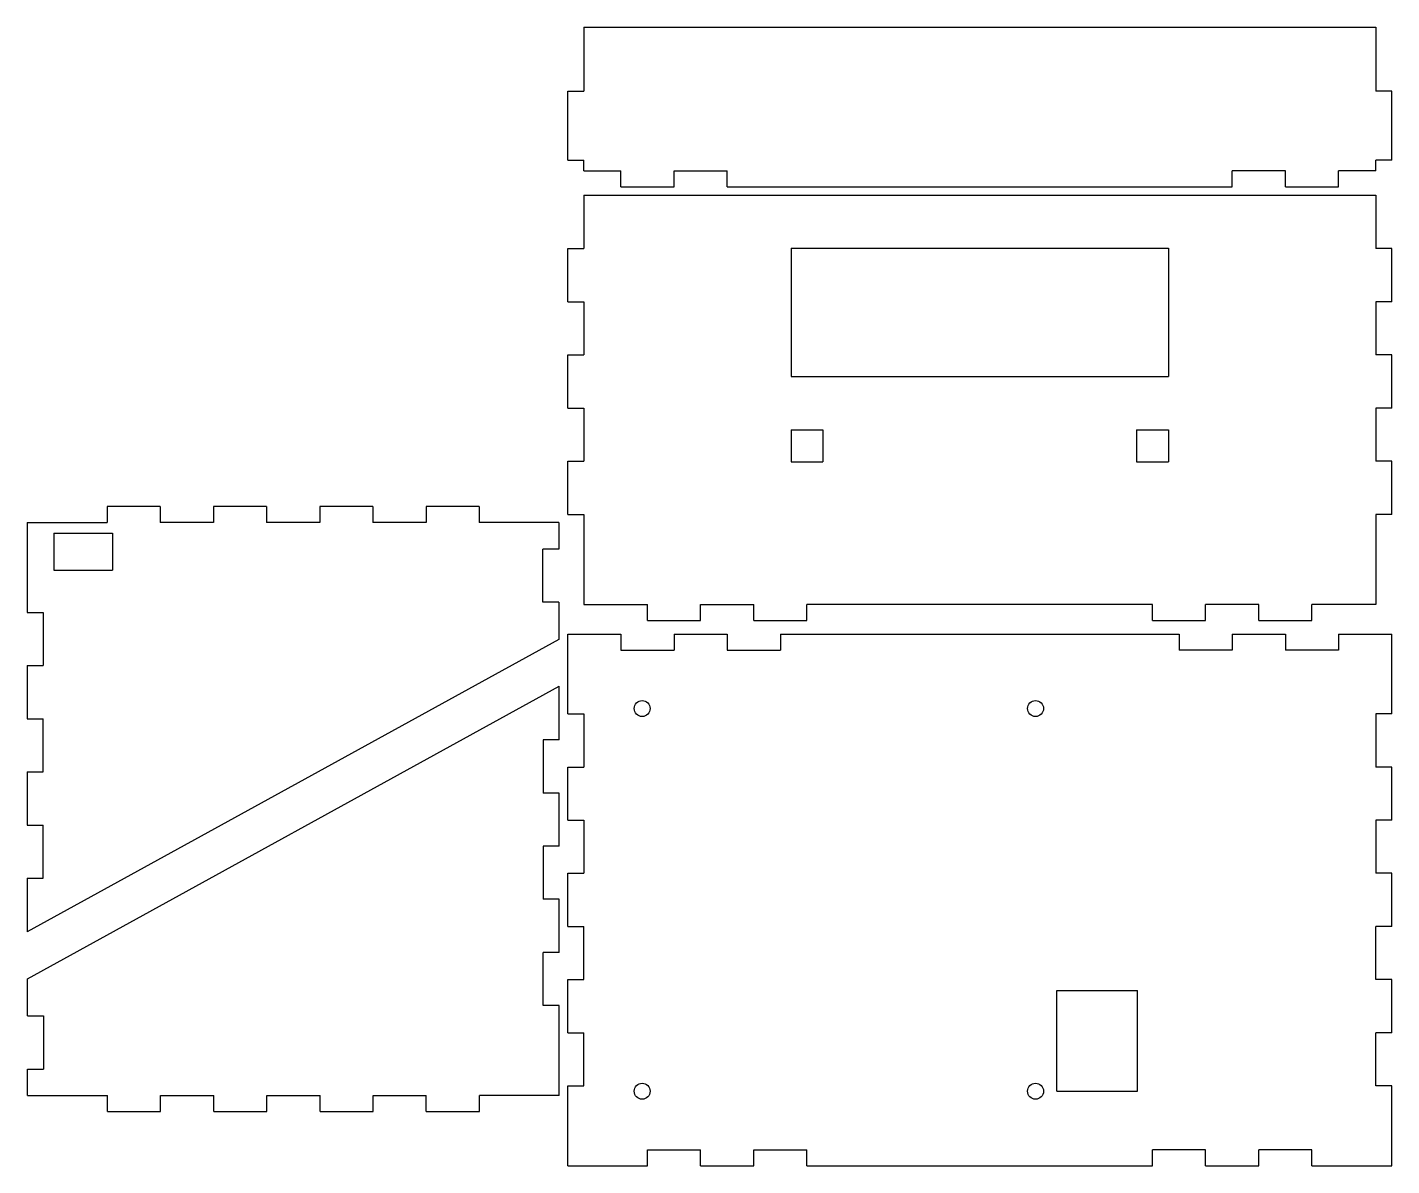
# Model space of a CAD drawing. Header units: millimetres. Extents: x -102 to 155, y -103 to 112.
import ezdxf

# ---------------------------------------------------------------- set-up
doc = ezdxf.new("R2010")
doc.units = ezdxf.units.MM

msp = doc.modelspace()

# ---------------------------------------------------------------- linework, layer by layer
at = {"color": 7, "linetype": 'Continuous'}
for p, q in [((3, 111.57), (152, 111.57)), ((3, 111.57), (3, 99.57)), ((152, 111.57), (152, 99.57)), ((0, 86.57), (0, 99.57)), ((0, 99.57), (3, 99.57)), ((155, 99.57), (152, 99.57)), ((155, 86.57), (155, 99.57)), ((0, 86.57), (3, 86.57)), ((3, 84.57), (3, 86.57)), ((155, 86.57), (152, 86.57)), ((152, 84.57), (152, 86.57)), ((3, 84.57), (10, 84.57)), ((10, 81.57), (10, 84.57)), ((20, 81.57), (20, 84.57)), ((20, 84.57), (30, 84.57)), ((30, 81.57), (30, 84.57)), ((135, 84.57), (125, 84.57)), ((125, 81.57), (125, 84.57)), ((135, 81.57), (135, 84.57)), ((152, 84.57), (145, 84.57)), ((145, 81.57), (145, 84.57)), ((3, 80), (3, 69.93)), ((3, 80), (152, 80)), ((10, 81.57), (20, 81.57)), ((30, 81.57), (125, 81.57)), ((135, 81.57), (145, 81.57)), ((152, 80), (152, 69.93)), ((0, 59.93), (0, 69.93)), ((0, 69.93), (3, 69.93)), ((42, 70), (42, 45.85)), ((42, 70), (113, 70)), ((113, 70), (113, 45.85)), ((155, 69.93), (152, 69.93)), ((155, 59.93), (155, 69.93)), ((0, 59.93), (3, 59.93)), ((3, 59.93), (3, 49.93)), ((155, 59.93), (152, 59.93)), ((152, 59.93), (152, 49.93)), ((0, 39.93), (0, 49.93)), ((0, 49.93), (3, 49.93)), ((155, 49.93), (152, 49.93)), ((155, 39.93), (155, 49.93)), ((42, 45.85), (113, 45.85)), ((0, 39.93), (3, 39.93)), ((3, 39.93), (3, 29.93)), ((155, 39.93), (152, 39.93)), ((152, 39.93), (152, 29.93)), ((42, 35.85), (42, 29.85)), ((42, 35.85), (48, 35.85)), ((48, 35.85), (48, 29.85)), ((107, 35.85), (107, 29.85)), ((107, 35.85), (113, 35.85)), ((113, 35.85), (113, 29.85)), ((0, 19.93), (0, 29.93)), ((0, 29.93), (3, 29.93)), ((42, 29.85), (48, 29.85)), ((107, 29.85), (113, 29.85)), ((155, 29.93), (152, 29.93)), ((155, 19.93), (155, 29.93)), ((-76.66, 21.41), (-86.66, 21.41)), ((-86.66, 21.41), (-86.66, 18.41)), ((-76.66, 21.41), (-76.66, 18.41)), ((-66.66, 21.41), (-66.66, 18.41)), ((-56.66, 21.41), (-66.66, 21.41)), ((-56.66, 21.41), (-56.66, 18.41)), ((-46.66, 21.41), (-46.66, 18.41)), ((-36.66, 21.41), (-46.66, 21.41)), ((-36.66, 21.41), (-36.66, 18.41)), ((-16.66, 21.41), (-26.66, 21.41)), ((-26.66, 21.41), (-26.66, 18.41)), ((-16.66, 21.41), (-16.66, 18.41)), ((-101.66, 18.41), (-101.66, 1.48)), ((-101.66, 18.41), (-86.66, 18.41)), ((-66.66, 18.41), (-76.66, 18.41)), ((-46.66, 18.41), (-56.66, 18.41)), ((-26.66, 18.41), (-36.66, 18.41)), ((-1.66, 18.41), (-16.66, 18.41)), ((-1.66, 18.41), (-1.66, 13.41)), ((0, 19.93), (3, 19.93)), ((3, 19.93), (3, 3)), ((155, 19.93), (152, 19.93)), ((152, 19.93), (152, 3)), ((-96.66, 16.41), (-85.66, 16.41)), ((-96.66, 16.41), (-96.66, 9.41)), ((-85.66, 16.41), (-85.66, 9.41)), ((-1.66, 13.41), (-4.66, 13.41)), ((-4.66, 3.41), (-4.66, 13.41)), ((-96.66, 9.41), (-85.66, 9.41)), ((-1.66, 3.41), (-4.66, 3.41)), ((-1.66, 3.41), (-1.66, -3.59)), ((3, 3), (15, 3)), ((15, 0), (15, 3)), ((25, 3), (35, 3)), ((25, 0), (25, 3)), ((35, 0), (35, 3)), ((110, 3), (45, 3)), ((45, 0), (45, 3)), ((110, 0), (110, 3)), ((130, 3), (120, 3)), ((120, 0), (120, 3)), ((130, 0), (130, 3)), ((152, 3), (140, 3)), ((140, 0), (140, 3)), ((-101.66, 1.48), (-98.66, 1.48)), ((-98.66, 1.48), (-98.66, -8.52)), ((15, 0), (25, 0)), ((35, 0), (45, 0)), ((110, 0), (120, 0)), ((130, 0), (140, 0)), ((-1.66, -3.59), (-101.66, -58.59)), ((0, -2.59), (10, -2.59)), ((0, -17.59), (0, -2.59)), ((10, -2.59), (10, -5.59)), ((20, -2.59), (20, -5.59)), ((20, -2.59), (30, -2.59)), ((30, -2.59), (30, -5.59)), ((40, -2.59), (40, -5.59)), ((40, -2.59), (115, -2.59)), ((115, -2.59), (115, -5.59)), ((125, -2.59), (125, -5.59)), ((125, -2.59), (135, -2.59)), ((135, -2.59), (135, -5.59)), ((145, -2.59), (145, -5.59)), ((145, -2.59), (155, -2.59)), ((155, -17.59), (155, -2.59)), ((10, -5.59), (20, -5.59)), ((30, -5.59), (40, -5.59)), ((125, -5.59), (115, -5.59)), ((145, -5.59), (135, -5.59)), ((-101.66, -8.52), (-98.66, -8.52)), ((-101.66, -8.52), (-101.66, -18.52)), ((-101.6, -67.41), (-1.6, -12.41)), ((-1.6, -22.48), (-1.6, -12.41)), ((0, -17.59), (3, -17.59)), ((3, -17.59), (3, -27.59)), ((152, -17.59), (152, -27.59)), ((155, -17.59), (152, -17.59)), ((-101.66, -18.52), (-98.66, -18.52)), ((-98.66, -28.52), (-98.66, -18.52)), ((-1.6, -22.48), (-4.6, -22.48)), ((-4.6, -22.48), (-4.6, -32.48)), ((0, -37.59), (0, -27.59)), ((0, -27.59), (3, -27.59)), ((155, -27.59), (152, -27.59)), ((155, -37.59), (155, -27.59)), ((-101.66, -28.52), (-98.66, -28.52)), ((-101.66, -28.52), (-101.66, -38.52)), ((-1.6, -32.48), (-4.6, -32.48)), ((-1.6, -42.48), (-1.6, -32.48)), ((0, -37.59), (3, -37.59)), ((3, -37.59), (3, -47.59)), ((152, -37.59), (152, -47.59)), ((155, -37.59), (152, -37.59)), ((-101.66, -38.52), (-98.66, -38.52)), ((-98.66, -48.52), (-98.66, -38.52)), ((-1.6, -42.48), (-4.6, -42.48)), ((-4.6, -42.48), (-4.6, -52.48)), ((-101.66, -48.52), (-98.66, -48.52)), ((-101.66, -48.52), (-101.66, -58.59)), ((0, -47.59), (3, -47.59)), ((0, -57.59), (0, -47.59)), ((155, -47.59), (152, -47.59)), ((155, -57.59), (155, -47.59)), ((-1.6, -52.48), (-4.6, -52.48)), ((-1.6, -62.48), (-1.6, -52.48)), ((0, -57.59), (3, -57.59)), ((3, -67.59), (3, -57.59)), ((152, -67.59), (152, -57.59)), ((155, -57.59), (152, -57.59)), ((-1.6, -62.48), (-4.6, -62.48)), ((-4.6, -72.48), (-4.6, -62.48)), ((-101.6, -74.41), (-101.6, -67.41)), ((0, -67.59), (3, -67.59)), ((0, -77.59), (0, -67.59)), ((155, -67.59), (152, -67.59)), ((155, -77.59), (155, -67.59)), ((92, -88.59), (92, -69.64)), ((92, -69.64), (107.15, -69.64)), ((107.15, -88.59), (107.15, -69.64)), ((-101.6, -74.41), (-98.6, -74.41)), ((-98.6, -74.41), (-98.6, -84.41)), ((-1.6, -72.48), (-4.6, -72.48)), ((-1.6, -89.41), (-1.6, -72.48)), ((0, -77.59), (3, -77.59)), ((3, -87.59), (3, -77.59)), ((152, -87.59), (152, -77.59)), ((155, -77.59), (152, -77.59)), ((-101.6, -89.41), (-101.6, -84.41)), ((-101.6, -84.41), (-98.6, -84.41)), ((-101.6, -89.41), (-86.6, -89.41)), ((-86.6, -92.41), (-86.6, -89.41)), ((-76.6, -92.41), (-76.6, -89.41)), ((-76.6, -89.41), (-66.6, -89.41)), ((-66.6, -92.41), (-66.6, -89.41)), ((-56.6, -92.41), (-56.6, -89.41)), ((-56.6, -89.41), (-46.6, -89.41)), ((-46.6, -92.41), (-46.6, -89.41)), ((-36.6, -92.41), (-36.6, -89.41)), ((-36.6, -89.41), (-26.6, -89.41)), ((-26.6, -92.41), (-26.6, -89.41)), ((-1.6, -89.41), (-16.6, -89.41)), ((-16.6, -92.41), (-16.6, -89.41)), ((0, -102.59), (0, -87.59)), ((0, -87.59), (3, -87.59)), ((92, -88.59), (107.15, -88.59)), ((155, -87.59), (152, -87.59)), ((155, -102.59), (155, -87.59)), ((-86.6, -92.41), (-76.6, -92.41)), ((-66.6, -92.41), (-56.6, -92.41)), ((-46.6, -92.41), (-36.6, -92.41)), ((-26.6, -92.41), (-16.6, -92.41)), ((15, -99.59), (25, -99.59)), ((15, -102.59), (15, -99.59)), ((25, -102.59), (25, -99.59)), ((35, -99.59), (45, -99.59)), ((35, -102.59), (35, -99.59)), ((45, -102.59), (45, -99.59)), ((110, -102.59), (110, -99.59)), ((120, -99.59), (110, -99.59)), ((120, -102.59), (120, -99.59)), ((130, -102.59), (130, -99.59)), ((140, -99.59), (130, -99.59)), ((140, -102.59), (140, -99.59)), ((0, -102.59), (15, -102.59)), ((25, -102.59), (35, -102.59)), ((45, -102.59), (110, -102.59)), ((120, -102.59), (130, -102.59)), ((140, -102.59), (155, -102.59))]:
    msp.add_line(p, q, dxfattribs=at)
for centre in [(14, -16.59), (88, -16.59), (14, -88.59), (88, -88.59)]:
    msp.add_circle(centre, 1.5, dxfattribs=at)

doc.saveas('drawing.dxf')
